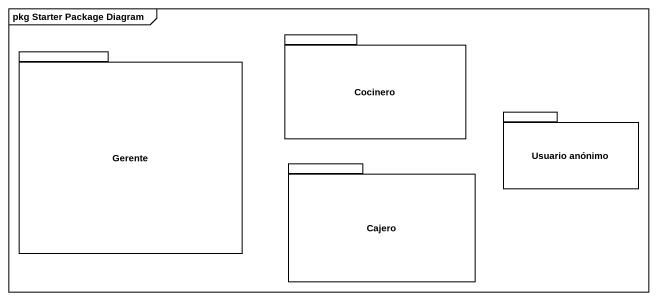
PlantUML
@startuml
mainframe pkg Starter Package Diagram
package Cocinero {
}
package Gerente {
}
package "Usuario anónimo" as Usuario_anónimo {
}
package Cajero {
}
@enduml
